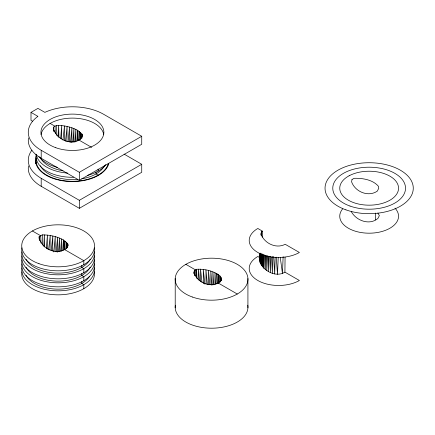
<?xml version="1.0" encoding="UTF-8"?>
<svg xmlns="http://www.w3.org/2000/svg" width="435" height="435" viewBox="0 0 435 435"><rect width="100%" height="100%" fill="white"/><g stroke="black" fill="none" stroke-linecap="round" stroke-linejoin="round"><path stroke-width="0.65" d="M63.434 250.06L63.45 239.935C56.99 236.412 49.579 234.895 42.266 234.867L39.145 236.673L39.259 239.228M77.729 140.516L77.74 130.391C71.286 126.868 63.874 125.351 56.555 125.323L53.44 127.129L53.918 131.452L53.858 130.119C57.888 140.184 72.259 146.078 81.155 138.504L82.623 135.633L81.921 134.013L77.74 130.391L76.979 141.103M219.898 281.994L219.903 275.91C213.465 270.771 204.64 268.835 196.549 269.281L194.418 270.51L193.999 272.778C197.441 282.734 210.796 288.41 219.767 282.054L221.165 279.226L220.92 277.345L219.903 275.91L220.153 281.989M61.536 251.169L61.569 239.011L60.617 251.115M75.826 141.625L75.859 129.467L74.858 142.245M194.69 275.746L194.695 274.393M261.696 253.937L261.669 265.432C266.563 272.413 277.144 277.133 284.914 272.136L285.066 257.188M218.441 283.522L218.473 274.724L218.859 282.788M67.604 247.618L67.626 243.556L63.45 239.935L62.683 250.647M81.894 138.074L81.921 134.013L81.742 138.064M59.519 251.68L59.622 238.124L58.518 251.609M73.814 142.136L73.912 128.581L72.808 142.066M57.474 252.202L57.605 237.282L56.235 251.865M71.77 142.658L71.895 127.738L70.524 142.321M260.859 253.763L260.766 263.947L261.669 265.432L262.028 254.013M55.125 251.544L55.272 236.618L53.733 251.925M69.415 142.006L69.562 127.074L68.094 141.718M375.459 219.86L375.53 213.068M52.63 250.984L52.804 236.036L51.238 250.734M66.919 141.44L67.093 126.493L65.527 141.19M50.02 250.136L50.232 235.514L48.628 249.603M64.309 140.592L64.521 125.971L62.917 140.059M47.241 249.07L47.448 235.112L46.333 248.461M61.542 138.863L61.743 125.568L60.682 138.254M270.695 256.443L270.44 272.424L269.64 256.302M272.734 256.617L272.419 273.283L271.565 257.199M268.738 256.22L268.417 271.576L267.895 255.987M267.139 255.791L266.813 270.488L266.432 255.856M198.235 280.004L198.512 269.156L199.507 280.493M275.132 257.254L274.692 273.99L273.637 256.634M221.127 280.57L221.165 279.226L221.192 280.559M265.665 255.296L265.29 269.368L264.969 255.372M263.034 254.779L262.675 266.856L262.626 254.056M264.203 254.79L263.827 268.205L263.681 254.779M196.299 277.372L196.549 269.281L196.99 278.726M260.369 253.589L260.07 262.338L260.766 263.947L261.114 253.855M283.131 256.677L282.473 273.544L280.254 257.433M260.309 256.324L260.07 262.338L259.646 259.347L260.043 253.3M278.21 257.504L277.503 274.398L276.247 257.15M43.853 246.373L44.354 234.895L44.647 246.998M58.143 136.829L58.643 125.351L58.937 137.455M67.452 247.607L67.626 243.556L68.333 245.177L66.859 248.048C57.648 255.954 41.7 249.168 39.188 237.874M195.195 275.877L195.484 269.896L185.848 264.328M262.234 237.173L262.522 231.186L257.83 228.478L257.297 228.783A29.401 16.976 0 0 0 257.694 252.403A29.401 16.976 0 0 0 298.606 252.914L299.389 252.469L285.191 244.28C276.23 249.114 264.306 243.388 261.038 234.073L261.457 231.801L262.522 231.186M66.093 248.347L66.403 242.246L66.414 248.314M80.35 139.483L80.698 132.702L80.703 138.77M64.434 249.723L64.913 241.099L64.94 249.179M78.73 140.179L79.203 131.555L79.23 139.635M260.108 253.143L259.69 260.554L260.141 253.197M194.211 273.849L194.418 270.51L194.244 273.196M261.212 235.813L261.457 231.801L261.239 235.161M32.739 121.381L31.005 120.381L31.005 112.377L37.937 108.375L44.87 112.377L45.36 112.143A44.12 25.475 0 0 1 103.595 114.258L141.728 136.275L141.728 144.279L79.333 180.302L41.2 158.286A44.12 25.475 0 0 1 28.476 137.879M31.005 112.377L37.937 116.379L37.535 116.656A44.12 25.475 0 0 0 41.2 150.282L79.333 172.298L141.728 136.275M31.907 150.173A44.12 25.475 0 0 0 41.2 178.301L79.333 200.317L141.728 164.294L141.728 172.298L79.333 208.321L41.2 186.305A44.12 25.475 0 0 1 28.476 165.898M124.127 154.131L141.728 164.294M50.003 123.344L54.995 126.226L55.332 133.588M78.708 139.918L91.649 147.389M260.081 257.797L257.83 256.498L257.297 256.802A29.401 16.976 0 0 0 257.694 280.423A29.401 16.976 0 0 0 298.606 280.934L299.389 280.488L284.914 272.136M98.12 175.142L96.043 173.94L96.043 171.939M218.152 282.984L237.287 294.027M32.386 230.969L40.705 235.77L41.042 243.132M64.418 249.462L83.83 260.668L83.83 264.67M377.857 213.085L379.374 215.581L377.906 218.452C369.44 225.694 356.205 220.621 351.311 211.671M202.009 282.304L200.481 269.037L200.682 281.76M204.841 284.093L203.275 269.439L203.488 283.506M207.397 284.626L205.929 269.912L206.098 284.001M209.757 284.566L208.452 270.461L208.593 284.566M211.948 285.306L210.817 271.108L210.937 284.55M213.846 284.805L212.873 271.929L212.971 284.707M215.727 284.033L214.955 272.729L214.982 284.202M53.44 127.129L53.608 129.777M39.145 236.673L39.4 240.647M217.391 283.696L216.869 273.637L216.886 283.761M221.018 280.667L220.92 277.345L220.936 280.037M56.555 125.323L56.844 135.464M42.266 234.867L42.554 245.008M247.923 278.52L247.923 307.86M175.213 278.52L175.213 307.86M98.12 169.133L98.12 171.134M83.83 272.674L83.83 268.672L81.747 267.471L81.747 265.47M83.83 280.678L83.83 276.676L81.747 275.475L81.747 273.474M83.83 288.688L83.83 284.68L81.747 283.484L81.747 281.483M79.333 172.298L79.333 180.302M79.333 200.317L79.333 208.321M41.2 150.282L41.2 158.286M41.2 178.301L41.2 186.305M247.781 305.223A36.377 21 0 0 1 211.568 328.202A36.377 21 0 0 1 175.354 305.223M108.81 163.62A36.866 21.282 0 0 1 65.87 181.237A36.866 21.282 0 0 1 36.263 156.083M35.55 163.625A36.866 21.282 0 0 1 35.985 160.961M41.064 134.562A31.472 18.172 0 0 1 72.4 118.102A31.472 18.172 0 0 1 103.731 134.562M67.838 173.119A36.377 21 0 0 1 36.187 154.262A36.377 21 0 0 0 73.542 177.279M105.781 164.626A36.377 21 0 0 1 87.37 175.425M57.431 167.421A36.377 21 0 0 1 39.014 156.622M108.326 163.576A36.377 21 0 0 1 67.838 181.123A36.377 21 0 0 1 36.187 158.313M104.503 165.675A33.435 19.303 0 0 1 81.726 178.828M77.631 179.356A33.435 19.303 0 0 1 40.292 165.675M36.04 163.631A36.377 21 0 0 1 36.187 162.315M63.07 170.819A33.435 19.303 0 0 1 40.292 157.671M394.996 208.131A29.401 16.976 0 0 1 369.897 233.187A29.401 16.976 0 0 1 342.622 208.898M90.214 259.206A33.435 19.303 0 0 1 58.105 273.126A33.435 19.303 0 0 1 26.002 259.206M94.319 259.853A36.377 21 0 0 1 58.105 282.826A36.377 21 0 0 1 21.891 259.853M94.319 263.855A36.377 21 0 0 1 58.105 286.834A36.377 21 0 0 1 21.891 263.855M94.319 251.843A36.377 21 0 0 1 58.105 274.822A36.377 21 0 0 1 21.891 251.843M94.319 255.851A36.377 21 0 0 1 58.105 278.824A36.377 21 0 0 1 21.891 255.851M94.319 247.841A36.377 21 0 0 1 58.105 270.82A36.377 21 0 0 1 21.891 247.841M94.319 267.857A36.377 21 0 0 1 58.105 290.836A36.377 21 0 0 1 21.891 267.857M94.319 271.859A36.377 21 0 0 1 58.105 294.838A36.377 21 0 0 1 21.891 271.859M89.566 276.372A33.435 19.303 0 0 1 57.056 289.128A33.435 19.303 0 0 1 26.002 275.219M90.214 267.215A33.435 19.303 0 0 1 58.105 281.13A33.435 19.303 0 0 1 26.002 267.215M194.206 271.647L194.13 273.648L194.206 271.647M261.25 232.937L261.169 234.943L261.25 232.937M352.002 179.53L351.583 181.797C355.025 191.753 368.38 197.43 377.352 191.074L378.749 188.246L378.504 186.365C372.762 179.617 362.545 178.078 354.133 178.301L352.002 179.53M349.153 175.756L347.842 176.507A29.401 16.976 0 0 0 348.239 200.133A29.401 16.976 0 0 0 389.151 200.644L390.461 199.893A29.401 16.976 0 0 0 390.064 176.267A29.401 16.976 0 0 0 349.153 175.756M192.4 297.029A36.377 21 0 0 0 247.923 279.841A36.377 21 0 0 0 194.38 260.674A36.377 21 0 0 0 192.4 297.029M55.816 147.715A31.472 18.172 0 0 0 103.856 132.844A31.472 18.172 0 0 0 57.529 116.259A31.472 18.172 0 0 0 55.816 147.715M349.985 206.049A36.377 21 0 0 0 405.507 188.861A36.377 21 0 0 0 351.964 169.693A36.377 21 0 0 0 349.985 206.049M345.901 209.849A44.12 25.475 0 0 0 413.25 189.002A44.12 25.475 0 0 0 348.304 165.751A44.12 25.475 0 0 0 345.901 209.849M38.938 263.664A36.377 21 0 0 0 94.466 246.476A36.377 21 0 0 0 40.917 227.309A36.377 21 0 0 0 38.938 263.664"/></g></svg>
